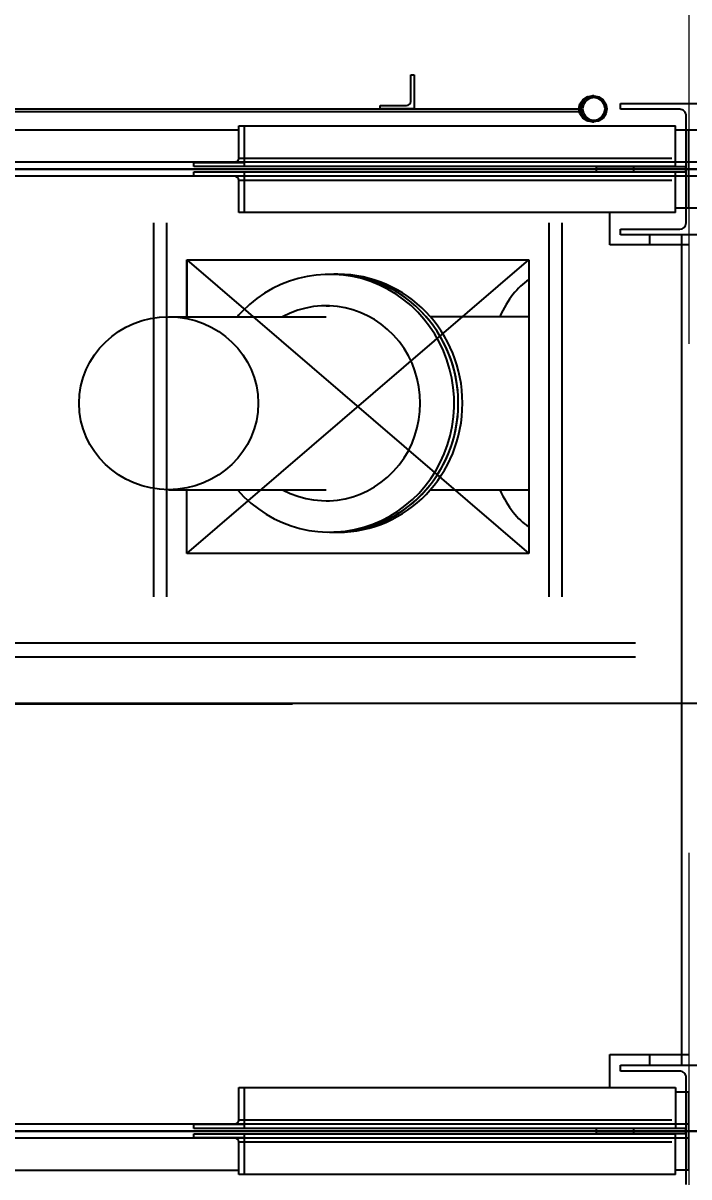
# Model space of a CAD drawing. Header units: metres. Extents: x 0 to 63075, y 0 to 44550.
# Drawn here: x 15223 to 16470, y 23667 to 25826 of the extents above; entities that cross this region are included whole.
import ezdxf

# ---------------------------------------------------------------- set-up
doc = ezdxf.new("R2010")
doc.units = ezdxf.units.M
doc.header["$LTSCALE"] = 75
doc.linetypes.add('CENTER2', pattern=[28.575, 19.05, -3.175, 3.175, -3.175])
doc.linetypes.add('CENTERX2', pattern=[101.6, 63.5, -12.7, 12.7, -12.7])
for name, color, linetype in [('SC1', 7, 'CENTER2'), ('SDM', 7, 'Continuous'), ('SL1', 8, 'Continuous')]:
    doc.layers.add(name, color=color, linetype=linetype)
doc.styles.add('ROMANS', font='ROMANS.SHX')
doc.dimstyles.new('75___1-75', dxfattribs={"dimscale": 75, "dimtxt": 2.5, "dimasz": 2, "dimexe": 1.5, "dimexo": 1, "dimgap": 0.5, "dimtad": 1, "dimdec": 0, "dimzin": 12, "dimtxsty": 'ROMANS', "dimcen": 0, "dimclrd": 256, "dimclre": 256, "dimclrt": 3, "dimazin": 3, "dimtfac": 1, "dimtdec": 0, "dimtmove": 0, "dimatfit": 0, "dimfxl": 1, "dimlwd": -1, "dimlwe": -1, "dimarcsym": 0})

# ---------------------------------------------------------------- blocks, each defined once
blk = doc.blocks.new('A$C29c634ac')
at = {"layer": 'SL1'}
for p, q in [((7689.2, 3011.5), (7689.2, 3061)), ((7689.2, 3061), (7695.5, 3061)), ((7695.5, 3061), (7695.5, 2997.5)), ((7632, 2997.5), (7632, 3003.8)), ((7632, 3003.8), (7681.5, 3003.8)), ((8003.9, 2997.5), (8005.9, 3006.8)), ((8005.7, 2997.5), (8007.5, 3006.8)), ((8005.9, 3006.8), (8011.4, 3014.7)), ((8007.5, 3006.8), (8005.9, 3006.8)), ((8007.5, 3006.8), (8012.7, 3014.7)), ((8007.5, 3006.8), (8009.5, 3006.8)), ((8007.6, 2997.5), (8009.5, 3006.8)), ((8009.5, 3006.8), (8014.8, 3014.7)), ((8012.5, 3005.6), (8010.9, 2997.5)), ((8011.4, 3014.7), (8019.8, 3020)), ((8012.7, 3014.7), (8011.4, 3014.7)), ((8017.1, 3012.4), (8012.5, 3005.6)), ((8012.7, 3014.7), (8020.4, 3020)), ((8012.7, 3014.7), (8014.8, 3014.7)), ((8014.8, 3014.7), (8022.7, 3020)), ((8023.9, 3017), (8017.1, 3012.4)), ((8019.8, 3020), (8028.5, 3021.7)), ((8020.4, 3020), (8019.8, 3020)), ((8020.4, 3020), (8028.5, 3021.7)), ((8020.4, 3020), (8022.7, 3020)), ((8022.7, 3020), (8030.8, 3021.6)), ((8032, 3018.6), (8023.9, 3017)), ((8028.5, 3021.7), (8029.5, 3021.9)), ((8032, 3021.9), (8029.5, 3021.9)), ((8029.5, 3021.9), (8038.9, 3020)), ((8032, 3021.9), (8041.4, 3020)), ((8040.1, 3017), (8032, 3018.6)), ((8038.9, 3020), (8041.4, 3020)), ((8038.9, 3020), (8046.8, 3014.7)), ((8047, 3012.4), (8040.1, 3017)), ((8041.4, 3020), (8049.3, 3014.7)), ((8046.8, 3014.7), (8049.3, 3014.7)), ((8046.8, 3014.7), (8052.1, 3006.8)), ((8051.6, 3005.6), (8047, 3012.4)), ((8049.3, 3014.7), (8054.6, 3006.8)), ((8053.2, 2997.5), (8051.6, 3005.6)), ((8052.1, 3006.8), (8054.6, 3006.8)), ((8052.1, 3006.8), (8053.9, 2997.5)), ((8054.6, 3006.8), (8056.4, 2997.5)), ((8082, 2996.8), (8082, 3007.5)), ((8082, 3007.5), (8338, 3007.5)), ((1215.1, 2992.7), (8004.9, 2992.7)), ((1216.1, 2997.5), (8003.9, 2997.5)), ((7695.5, 2997.5), (7632, 2997.5)), ((8005.9, 2988.1), (8003.9, 2997.5)), ((8005.7, 2997.5), (8003.9, 2997.5)), ((8005.7, 2997.5), (8007.6, 2997.5)), ((8007.5, 2988.1), (8005.7, 2997.5)), ((8007.5, 2988.1), (8005.9, 2988.1)), ((8011.4, 2980.2), (8005.9, 2988.1)), ((8012.7, 2980.2), (8007.5, 2988.1)), ((8007.5, 2988.1), (8009.5, 2988.1)), ((8009.5, 2988.1), (8007.6, 2997.5)), ((8007.6, 2997.5), (8008, 2997.5)), ((8008, 2997.5), (8008, 2995.5)), ((8014.8, 2980.2), (8009.5, 2988.1)), ((8010.9, 2997.5), (8012.5, 2989.4)), ((8019.8, 2974.9), (8011.4, 2980.2)), ((8012.7, 2980.2), (8011.4, 2980.2)), ((8012.5, 2989.4), (8017.1, 2982.5)), ((8012.7, 2980.2), (8014.8, 2980.2)), ((8020.4, 2974.9), (8012.7, 2980.2)), ((8022.7, 2974.9), (8014.8, 2980.2)), ((8017.1, 2982.5), (8023.9, 2977.9)), ((8046.8, 2980.2), (8038.9, 2974.9)), ((8040.1, 2977.9), (8047, 2982.5)), ((8049.3, 2980.2), (8041.4, 2974.9)), ((8052.1, 2988.1), (8046.8, 2980.2)), ((8046.8, 2980.2), (8049.3, 2980.2)), ((8047, 2982.5), (8051.6, 2989.4)), ((8054.6, 2988.1), (8049.3, 2980.2)), ((8051.6, 2989.4), (8053.2, 2997.5)), ((8054.6, 2988.1), (8052.1, 2988.1)), ((8053.9, 2997.5), (8056.4, 2997.5)), ((8056.4, 2997.5), (8054.6, 2988.1)), ((8192.8, 2996.8), (8082, 2996.8)), ((8204.8, 2784.2), (8204.8, 2984.8)), ((7367.5, 2965.7), (7377.3, 2965.7)), ((7367.5, 2905.5), (7367.5, 2965.7)), ((7377.3, 2965.7), (7377.3, 2889.5)), ((7377.3, 2965.7), (8184.8, 2965.7)), ((8020.4, 2974.9), (8019.8, 2974.9)), ((8028.5, 2973.3), (8019.8, 2974.9)), ((8028.5, 2973.3), (8020.4, 2974.9)), ((8020.4, 2974.9), (8022.7, 2974.9)), ((8030.8, 2973.3), (8022.7, 2974.9)), ((8023.9, 2977.9), (8032, 2976.3)), ((8029.5, 2973.1), (8028.5, 2973.3)), ((8038.9, 2974.9), (8029.5, 2973.1)), ((8029.5, 2973.1), (8032, 2973.1)), ((8032, 2976.3), (8040.1, 2977.9)), ((8041.4, 2974.9), (8032, 2973.1)), ((8038.9, 2974.9), (8041.4, 2974.9)), ((8184.8, 2889.5), (8184.8, 2965.7)), ((7367.5, 2957.5), (6752.5, 2957.5)), ((8210, 2957.5), (8184.8, 2957.5)), ((8210, 2811.5), (8210, 2957.5)), ((8358, 2957.5), (8210, 2957.5)), ((8210, 2811.5), (8210, 2957.5)), ((8210, 2897.5), (1148, 2897.5)), ((8210, 2897.5), (1148, 2897.5)), ((7283.4, 2897.4), (7357.6, 2897.4)), ((7283.4, 2889.5), (7283.4, 2897.4)), ((7357.6, 2897.4), (7377.3, 2897.4)), ((7367.5, 2905.5), (8178.3, 2905.5)), ((12183.1, 2897.5), (8210, 2897.5)), ((12183.1, 2897.5), (8210, 2897.5)), ((0, 2884.5), (12183.1, 2884.5)), ((12183.1, 2884.5), (5741.5, 2884.5)), ((7377.3, 2889.5), (7283.4, 2889.5)), ((7283.4, 2871.5), (7283.4, 2879.5)), ((7283.4, 2879.5), (7377.3, 2879.5)), ((8184.8, 2889.5), (7377.3, 2889.5)), ((7377.3, 2879.5), (7377.3, 2803.3)), ((7377.3, 2879.5), (8184.8, 2879.5)), ((8037.1, 2879.7), (8037.1, 2889.2)), ((8107.1, 2889.2), (8037.1, 2889.2)), ((8037.1, 2879.7), (8107.1, 2879.7)), ((8062, 2889.2), (8062, 2889.5)), ((8062, 2879.5), (8062, 2879.7)), ((8204.5, 2889.2), (8107.1, 2889.2)), ((8107.1, 2879.7), (8107.1, 2889.2)), ((8107.1, 2879.7), (8204.5, 2879.7)), ((8184.8, 2803.3), (8184.8, 2879.5)), ((8204.5, 2879.7), (8204.5, 2889.2)), ((8210, 2871.4), (1148, 2871.4)), ((8210, 2871.4), (1148, 2871.4)), ((7357.6, 2871.5), (7283.4, 2871.5)), ((7377.3, 2871.5), (7357.6, 2871.5)), ((7367.5, 2803.3), (7367.5, 2863.5)), ((8178.3, 2863.5), (7367.5, 2863.5)), ((12183.1, 2871.4), (8210, 2871.4)), ((12183.1, 2871.4), (8210, 2871.4)), ((8210, 2811.5), (8184.8, 2811.5)), ((8358, 2811.5), (8210, 2811.5)), ((7377.3, 2803.3), (7367.5, 2803.3)), ((8184.8, 2803.3), (7377.3, 2803.3)), ((8062, 2743), (8062, 2803.3)), ((7207.9, 2784.5), (7207.9, 2084.5)), ((7207.9, 2784.5), (7207.9, 2084.5)), ((7232.2, 2784.5), (7232.2, 2084.5)), ((7232.2, 2784.5), (7232.2, 2084.5)), ((7947.9, 2784.5), (7947.9, 2084.5)), ((7947.9, 2784.5), (7947.9, 2084.5)), ((7972.2, 2784.5), (7972.2, 2084.5)), ((7972.2, 2784.5), (7972.2, 2084.5)), ((8082, 2772.2), (8192.8, 2772.2)), ((8082, 2761.5), (8082, 2772.2)), ((8210, 2743), (8062, 2743)), ((8338, 2761.5), (8082, 2761.5)), ((8137, 2743), (8137, 2761.5)), ((8197, 1207.5), (8197, 2761.5)), ((8197, 1207.5), (8197, 2761.5)), ((7270, 2165.2), (7910, 2715.2)), ((7270, 2715.2), (7910, 2165.2)), ((7270, 2608.5), (7270, 2715.2)), ((7270, 2715.2), (7910, 2715.2)), ((7270, 2715.2), (7270, 2608.5)), ((7910, 2715.2), (7910, 2165.2)), ((7537.4, 2687.9), (7545.2, 2687.9)), ((7553, 2687.9), (7545.2, 2687.9)), ((7530.8, 2629.1), (7537.4, 2629.1)), ((7236, 2608.5), (7530.8, 2608.5)), ((7910, 2608.5), (7725.8, 2608.5)), ((7236, 2284.7), (7530.8, 2284.7)), ((7270, 2165.2), (7270, 2284.7)), ((7725.8, 2284.7), (7910, 2284.7)), ((7530.8, 2264), (7537.4, 2264)), ((7537.4, 2205.3), (7545.2, 2205.3)), ((7553, 2205.3), (7545.2, 2205.3)), ((7910, 2165.2), (7270, 2165.2)), ((8110, 1997.5), (1110, 1997.5)), ((8110, 1997.5), (1110, 1997.5)), ((8110, 1971.4), (1110, 1971.4)), ((8110, 1971.4), (1110, 1971.4)), ((9640, 1884.5), (6820, 1884.5)), ((8062, 1227.5), (8210, 1227.5)), ((8062, 1165.7), (8062, 1227.5)), ((8137, 1207.5), (8137, 1227.5)), ((8082, 1196.8), (8082, 1207.5)), ((8082, 1207.5), (8338, 1207.5)), ((8192.8, 1196.8), (8082, 1196.8)), ((8204.8, 984.2), (8204.8, 1184.8)), ((7367.5, 1165.7), (7377.3, 1165.7)), ((7367.5, 1105.5), (7367.5, 1165.7)), ((7377.3, 1165.7), (7377.3, 1089.5)), ((7377.3, 1165.7), (8184.8, 1165.7)), ((8184.8, 1165.7), (8184.8, 1089.5)), ((8210, 1157.5), (8184.8, 1157.5)), ((8210, 1011.5), (8210, 1157.5)), ((7367.5, 1105.5), (8178.3, 1105.5)), ((0, 1084.5), (12183.1, 1084.5)), ((12183.1, 1084.5), (0, 1084.5)), ((8210, 1097.5), (1010, 1097.5)), ((8210, 1097.5), (1010, 1097.5)), ((7283.4, 1097.4), (7357.6, 1097.4)), ((7283.4, 1089.5), (7283.4, 1097.4)), ((7377.3, 1089.5), (7283.4, 1089.5)), ((7357.6, 1097.4), (7377.3, 1097.4)), ((8184.8, 1089.5), (7377.3, 1089.5)), ((8037.1, 1079.7), (8037.1, 1089.2)), ((8107.1, 1089.2), (8037.1, 1089.2)), ((8062, 1089.2), (8062, 1089.5)), ((8204.5, 1089.2), (8107.1, 1089.2)), ((8107.1, 1079.7), (8107.1, 1089.2)), ((8204.5, 1079.7), (8204.5, 1089.2)), ((8210, 1071.4), (1010, 1071.4)), ((8210, 1071.4), (1010, 1071.4)), ((7283.4, 1071.5), (7283.4, 1079.5)), ((7283.4, 1079.5), (7377.3, 1079.5)), ((7357.6, 1071.5), (7283.4, 1071.5)), ((7377.3, 1071.5), (7357.6, 1071.5)), ((7367.5, 1003.3), (7367.5, 1063.5)), ((8178.3, 1063.5), (7367.5, 1063.5)), ((7377.3, 1079.5), (7377.3, 1003.3)), ((7377.3, 1079.5), (8184.8, 1079.5)), ((8037.1, 1079.7), (8107.1, 1079.7)), ((8062, 1079.5), (8062, 1079.7)), ((8107.1, 1079.7), (8204.5, 1079.7)), ((8184.8, 1003.3), (8184.8, 1079.5)), ((6752.5, 1011.5), (7367.5, 1011.5)), ((7377.3, 1003.3), (7367.5, 1003.3)), ((8184.8, 1003.3), (7377.3, 1003.3)), ((8210, 1011.5), (8184.8, 1011.5))]:
    blk.add_line(p, q, dxfattribs=at)
for centre, radius, start, end in [((7681.5, 3011.5), 7.65, 270.0002, 0.0002), ((8192.8, 2984.8), 12, 359.998, 90), ((8192.8, 2784.2), 12, 270, 359.998), ((8192.8, 1184.8), 12, 359.998, 90)]:
    blk.add_arc(centre, radius, start, end, dxfattribs=at)
for centre, major_axis, ratio, start_param, end_param in [((7357.6, 2905.5), (-9.93, 0), 0.811713, 1.570795, 3.141592), ((7357.6, 2863.5), (9.93, 0), 0.811713, 0, 1.570795), ((7537.4, 2446.6), (0, -241.3), 0.965926, 5.448017, 10.200871), ((7545.2, 2446.6), (0, 241.3), 0.965926, 4.712389, 6.283185), ((7545.2, 2446.6), (0, -241.3), 0.965926, 0, 3.141593), ((7553, 2446.6), (0, 241.3), 0.965926, 4.712389, 6.283185), ((7945.4, 2446.6), (0, 241.3), 0.5, 0.297772, 0.835169), ((7530.8, 2446.6), (0, -182.5), 0.965926, 5.803236, 9.904727), ((7537.4, 2446.6), (0, 241.3), 0.965926, 0.776093, 0.835169), ((7545.2, 2446.6), (0, -241.3), 0.965926, 0, 1.570796), ((7553, 2446.6), (0, -241.3), 0.965926, 0, 1.570796), ((7945.4, 2446.6), (0, -241.3), 0.5, 5.448017, 5.98576), ((7357.6, 1105.5), (-9.93, 0), 0.811713, 1.570795, 3.141592), ((7357.6, 1063.5), (9.93, 0), 0.811713, 0, 1.570795)]:
    blk.add_ellipse(centre, major_axis=major_axis, ratio=ratio, start_param=start_param, end_param=end_param, dxfattribs=at)
blk.add_ellipse((7236, 2446.6), major_axis=(167.6, 0), ratio=0.965926, dxfattribs=at)
blk = doc.blocks.new('*D28')
at = {"layer": 'Defpoints', "color": 0, "transparency": 16777216}
for p in [(14460, 24429.8), (16469.5, 22042.7), (16469.5, 22042.7)]:
    blk.add_point(p, dxfattribs=at)
at = {"layer": 'SDM', "transparency": 16777216}
for p, q in [((14460, 24354.8), (14460, 21930.2)), ((16469.5, 22117.7), (16469.5, 22155.2)), ((14610, 22042.7), (16319.5, 22042.7))]:
    blk.add_line(p, q, dxfattribs=at)
for points in [[(14610, 22067.7), (14610, 22017.7), (14460, 22042.7)], [(16319.5, 22067.7), (16319.5, 22017.7), (16469.5, 22042.7)]]:
    blk.add_solid(points, dxfattribs=at)
at = {"layer": 'SDM', "color": 3, "transparency": 16777216, "insert": (15464.8, 22173.9), "char_height": 187.5, "attachment_point": 5, "style": 'ROMANS'}
blk.add_mtext('2009', dxfattribs=at)

msp = doc.modelspace()

# ---------------------------------------------------------------- linework, layer by layer
at = {"layer": 'SC1', "color": 7, "linetype": 'CENTERX2', "lineweight": 9}
for p, q in [((16469.5, 29988.5), (16469.5, 20854.9)), ((21442.6, 25552.9), (5680.4, 25552.9)), ((21442.6, 24551.4), (5680.4, 24551.4)), ((21442.6, 23752.8), (5680.4, 23752.9))]:
    msp.add_line(p, q, dxfattribs=at)

# ---------------------------------------------------------------- block references
at = {"layer": 'SDM'}
msp.add_blockref('A$C29c634ac', (8259.5, 22668.4), dxfattribs=at)

# ---------------------------------------------------------------- dimensions: what is measured, and where the dimension line sits
dim = msp.add_linear_dim(base=(16469.521, 22042.6895), p1=(14460.027, 24429.769), p2=(16469.521, 22042.6895), dimstyle='75___1-75', dxfattribs=at)
dim.commit()
dim.dimension.update_dxf_attribs({"geometry": '*D28', "text_midpoint": (15464.774, 22173.9395)})

doc.saveas('drawing.dxf')
